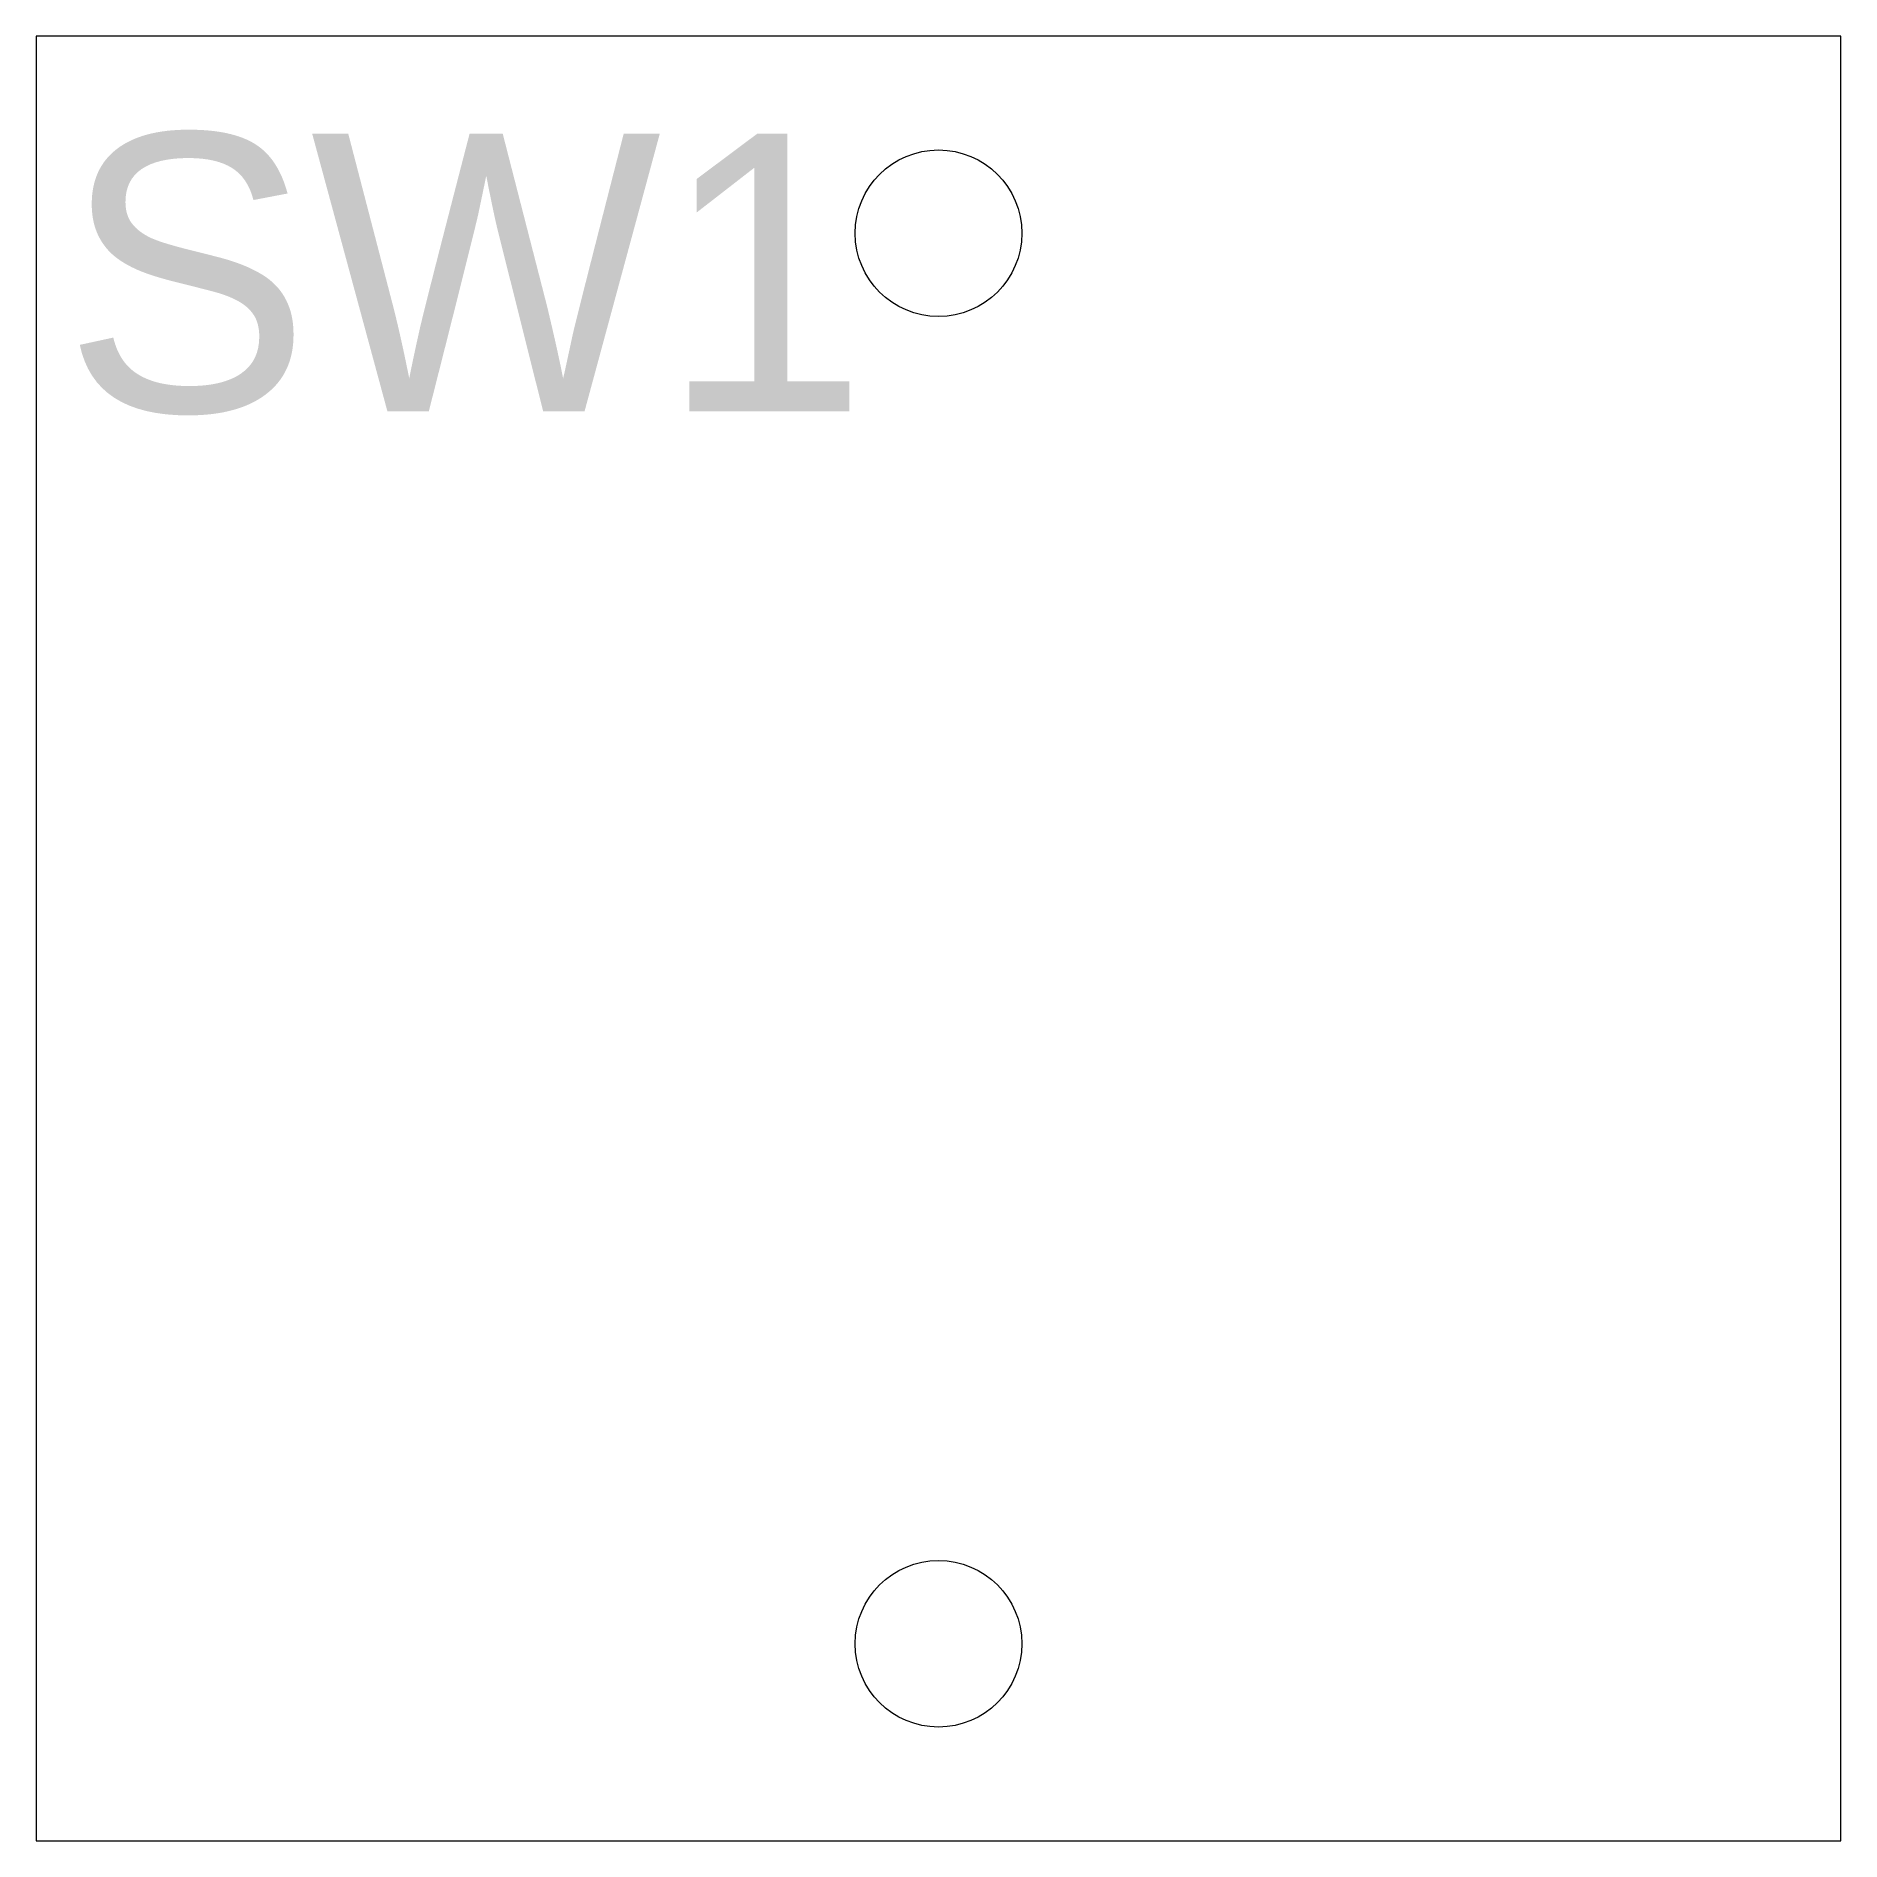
# Model space of a CAD drawing. Extents: x 148.51 to 155.01, y 88.63 to 95.13.
import ezdxf

# ---------------------------------------------------------------- set-up
doc = ezdxf.new("R2010")
doc.units = 0
doc.layers.add('switch', color=136, linetype='CONTINUOUS', lineweight=15, true_color=0x008080)
doc.styles.add('unicode', font='unicode')

msp = doc.modelspace()

# ---------------------------------------------------------------- linework, layer by layer
at = {"layer": 'switch'}
for p, q in [((155.01, 95.13), (148.51, 95.13)), ((148.51, 95.13), (148.51, 88.63)), ((155.01, 88.63), (155.01, 95.13)), ((148.51, 88.63), (155.01, 88.63))]:
    msp.add_line(p, q, dxfattribs=at)
for centre in [(151.76, 94.42), (151.76, 89.34)]:
    msp.add_circle(centre, 0.3, dxfattribs=at)

# ---------------------------------------------------------------- texts
at = {"layer": 'switch', "insert": (150.0555, 94.271), "char_height": 1, "width": 2.528979, "attachment_point": 5, "line_spacing_factor": 1.54, "style": 'unicode'}
msp.add_mtext('SW1', dxfattribs=at)

doc.saveas('drawing.dxf')
